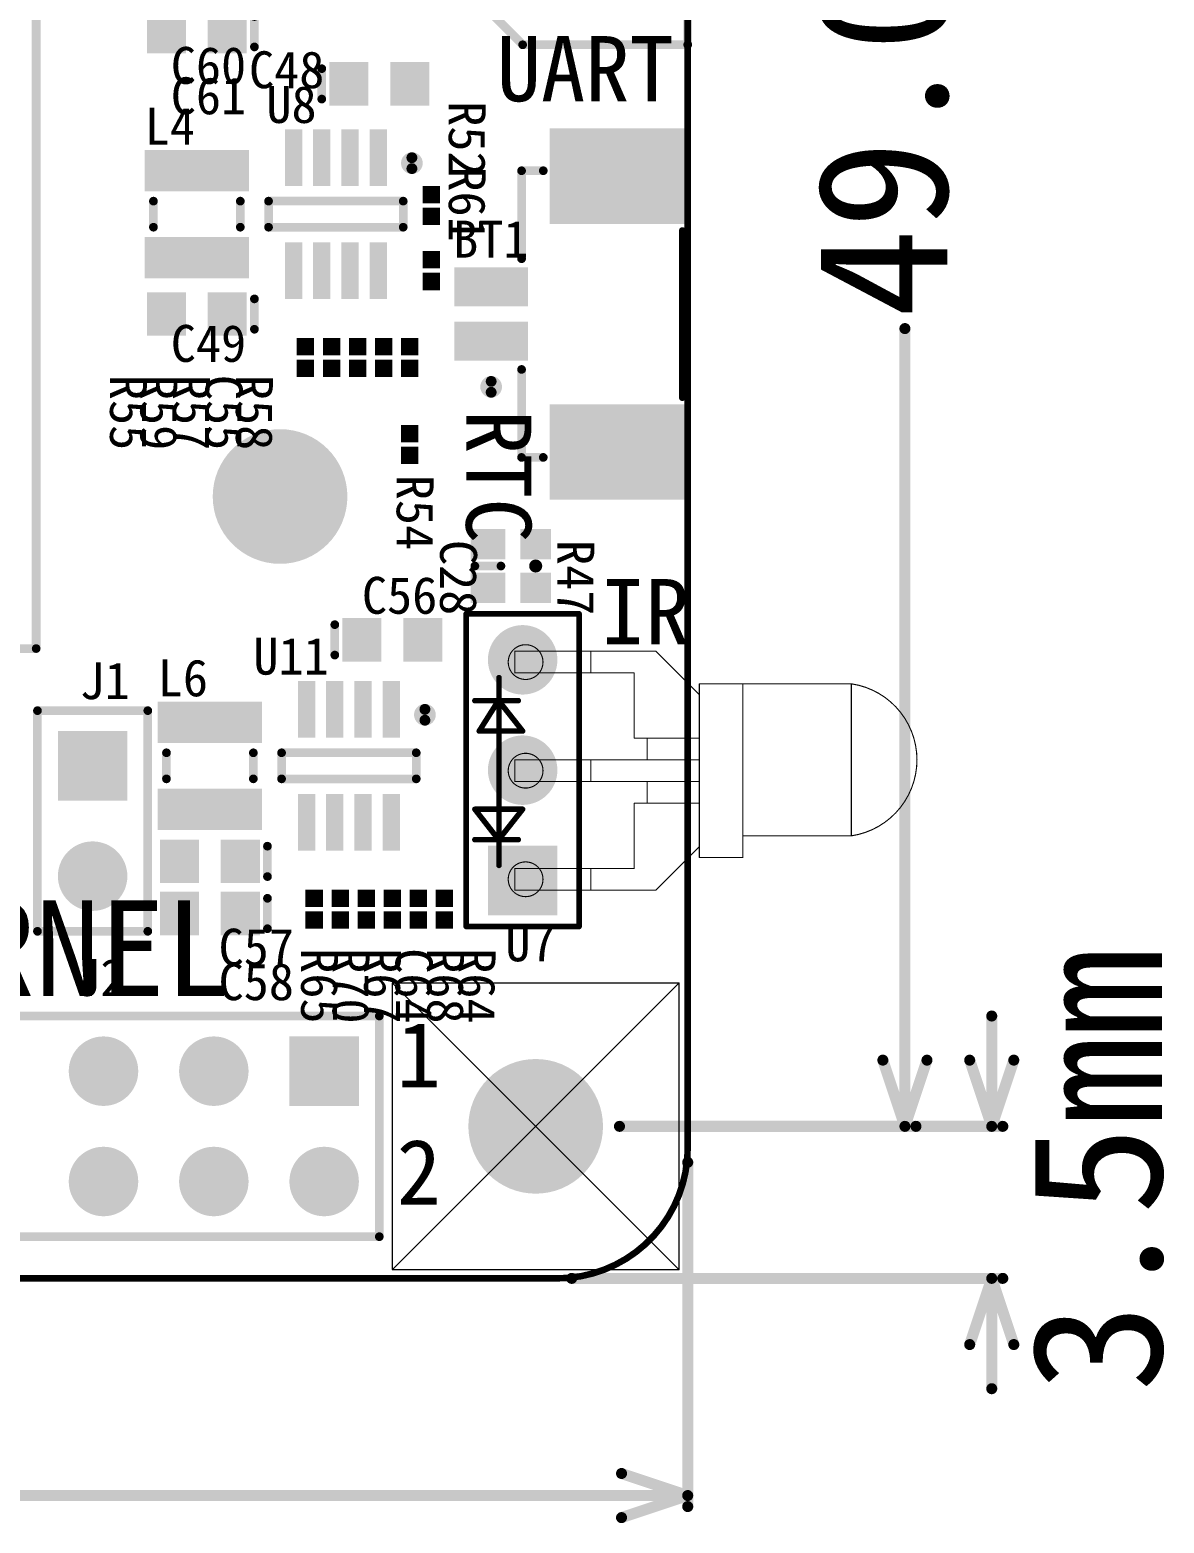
# Model space of a CAD drawing. Header units: millimetres. Extents: x 15 to 121, y 19 to 88.
# Drawn here: x 95.25 to 121.37, y 19.76 to 54.14 of the extents above; entities that cross this region are included whole.
import ezdxf

# ---------------------------------------------------------------- set-up
doc = ezdxf.new("R2010")
doc.units = ezdxf.units.MM
for name, color, linetype in [('KeepOutLayer', 6, 'Continuous'), ('Mechanical2', 216, 'Continuous'), ('TopOverlay', 2, 'Continuous'), ('TopPaste', 8, 'Continuous'), ('TopSolder', 216, 'Continuous')]:
    doc.layers.add(name, color=color, linetype=linetype)

# ---------------------------------------------------------------- blocks, each defined once
blk = doc.blocks.new('12505HS_02_35')
at = {"layer": 'TopOverlay'}
for points, const_width in [([(1.925, 1.775), (-1.925, 1.775)], 0.15), ([(-3.3, -1.925), (-3.3, -1.425)], 0.2), ([(3.3, -1.925), (3.3, -1.425)], 0.2), ([(-1.275, -1.925), (-3.3, -1.925)], 0.2), ([(3.3, -1.925), (1.275, -1.925)], 0.2)]:
    blk.add_lwpolyline(points, dxfattribs=dict(at, const_width=const_width))
for points, const_width in [([(-1.962, 1.775, 1), (-1.887, 1.775, 1)], 0.075), ([(1.887, 1.775, 1), (1.963, 1.775, 1)], 0.075), ([(-3.35, -1.425, 1), (-3.25, -1.425, 1)], 0.1), ([(3.25, -1.425, 1), (3.35, -1.425, 1)], 0.1), ([(-3.35, -1.925, 1), (-3.25, -1.925, 1)], 0.1), ([(-3.35, -1.925, 1), (-3.25, -1.925, 1)], 0.1), ([(-1.325, -1.925, 1), (-1.225, -1.925, 1)], 0.1), ([(1.225, -1.925, 1), (1.325, -1.925, 1)], 0.1), ([(3.25, -1.925, 1), (3.35, -1.925, 1)], 0.1), ([(3.25, -1.925, 1), (3.35, -1.925, 1)], 0.1), ([(1.8, -2.625, 1), (1.55, -2.625, 1)], 0.25), ([(1.488, -2.625, 1), (1.612, -2.625, 1)], 0.125), ([(1.738, -2.625, 1), (1.863, -2.625, 1)], 0.125)]:
    blk.add_lwpolyline(points, format="xyb", close=True, dxfattribs=dict(at, const_width=const_width))
at = {"layer": 'TopPaste'}
for points in [[(-4.225, -1.225), (-2.125, -1.225), (-4.225, 1.775), (-2.125, 1.775)], [(2.125, -1.225), (4.225, -1.225), (2.125, 1.775), (4.225, 1.775)], [(-1.025, -3.425), (-0.225, -3.425), (-1.025, -1.825), (-0.225, -1.825)], [(0.225, -3.425), (1.025, -3.425), (0.225, -1.825), (1.025, -1.825)]]:
    blk.add_solid(points, dxfattribs=at)
at = {"layer": 'TopSolder'}
for points in [[(-4.275, -1.275), (-2.075, -1.275), (-4.275, 1.825), (-2.075, 1.825)], [(2.075, -1.275), (4.275, -1.275), (2.075, 1.825), (4.275, 1.825)], [(-1.075, -3.475), (-0.175, -3.475), (-1.075, -1.775), (-0.175, -1.775)], [(0.175, -3.475), (1.075, -3.475), (0.175, -1.775), (1.075, -1.775)]]:
    blk.add_solid(points, dxfattribs=at)
blk = doc.blocks.new('RESC0603E_68')
at = {"layer": 'TopPaste'}
for points in [[(-0.1, -0.15), (-0.1, 0.15), (-0.4, -0.15), (-0.4, 0.15)], [(0.4, -0.15), (0.4, 0.15), (0.1, -0.15), (0.1, 0.15)]]:
    blk.add_solid(points, dxfattribs=at)
at = {"layer": 'TopSolder'}
for points in [[(-0.05, -0.2), (-0.05, 0.2), (-0.45, -0.2), (-0.45, 0.2)], [(0.45, -0.2), (0.45, 0.2), (0.05, -0.2), (0.05, 0.2)]]:
    blk.add_solid(points, dxfattribs=at)
blk = doc.blocks.new('RESC0603E_69')
at = {"layer": 'TopPaste'}
for points in [[(-0.1, -0.15), (-0.1, 0.15), (-0.4, -0.15), (-0.4, 0.15)], [(0.4, -0.15), (0.4, 0.15), (0.1, -0.15), (0.1, 0.15)]]:
    blk.add_solid(points, dxfattribs=at)
at = {"layer": 'TopSolder'}
for points in [[(-0.05, -0.2), (-0.05, 0.2), (-0.45, -0.2), (-0.45, 0.2)], [(0.45, -0.2), (0.45, 0.2), (0.05, -0.2), (0.05, 0.2)]]:
    blk.add_solid(points, dxfattribs=at)
blk = doc.blocks.new('CAPC1608L_70')
at = {"layer": 'TopOverlay', "const_width": 0.2}
blk.add_lwpolyline([(-1.325, 0.35), (-1.325, -0.35)], dxfattribs=at)
at = {"layer": 'TopOverlay', "const_width": 0.1}
for points in [[(-1.375, 0.35, 1), (-1.275, 0.35, 1)], [(-1.375, -0.35, 1), (-1.275, -0.35, 1)]]:
    blk.add_lwpolyline(points, format="xyb", close=True, dxfattribs=at)
at = {"layer": 'TopPaste'}
for points in [[(-0.3, -0.45), (-0.3, 0.45), (-1.1, -0.45), (-1.1, 0.45)], [(1.1, -0.45), (1.1, 0.45), (0.3, -0.45), (0.3, 0.45)]]:
    blk.add_solid(points, dxfattribs=at)
at = {"layer": 'TopSolder'}
for points in [[(-0.25, -0.5), (-0.25, 0.5), (-1.15, -0.5), (-1.15, 0.5)], [(1.15, -0.5), (1.15, 0.5), (0.25, -0.5), (0.25, 0.5)]]:
    blk.add_solid(points, dxfattribs=at)
blk = doc.blocks.new('CAPC1608L_71')
at = {"layer": 'TopOverlay', "const_width": 0.2}
blk.add_lwpolyline([(-1.325, -0.35), (-1.325, 0.35)], dxfattribs=at)
at = {"layer": 'TopOverlay', "const_width": 0.1}
for points in [[(-1.375, 0.35, 1), (-1.275, 0.35, 1)], [(-1.375, -0.35, 1), (-1.275, -0.35, 1)]]:
    blk.add_lwpolyline(points, format="xyb", close=True, dxfattribs=at)
at = {"layer": 'TopPaste'}
for points in [[(-0.3, -0.45), (-0.3, 0.45), (-1.1, -0.45), (-1.1, 0.45)], [(1.1, -0.45), (1.1, 0.45), (0.3, -0.45), (0.3, 0.45)]]:
    blk.add_solid(points, dxfattribs=at)
at = {"layer": 'TopSolder'}
for points in [[(-0.25, -0.5), (-0.25, 0.5), (-1.15, -0.5), (-1.15, 0.5)], [(1.15, -0.5), (1.15, 0.5), (0.25, -0.5), (0.25, 0.5)]]:
    blk.add_solid(points, dxfattribs=at)
blk = doc.blocks.new('CAPC0603E_72')
at = {"layer": 'TopPaste'}
for points in [[(-0.1, -0.15), (-0.1, 0.15), (-0.4, -0.15), (-0.4, 0.15)], [(0.4, -0.15), (0.4, 0.15), (0.1, -0.15), (0.1, 0.15)]]:
    blk.add_solid(points, dxfattribs=at)
at = {"layer": 'TopSolder'}
for points in [[(-0.05, -0.2), (-0.05, 0.2), (-0.45, -0.2), (-0.45, 0.2)], [(0.45, -0.2), (0.45, 0.2), (0.05, -0.2), (0.05, 0.2)]]:
    blk.add_solid(points, dxfattribs=at)
blk = doc.blocks.new('RESC0603E_73')
at = {"layer": 'TopPaste'}
for points in [[(-0.1, -0.15), (-0.1, 0.15), (-0.4, -0.15), (-0.4, 0.15)], [(0.4, -0.15), (0.4, 0.15), (0.1, -0.15), (0.1, 0.15)]]:
    blk.add_solid(points, dxfattribs=at)
at = {"layer": 'TopSolder'}
for points in [[(-0.05, -0.2), (-0.05, 0.2), (-0.45, -0.2), (-0.45, 0.2)], [(0.45, -0.2), (0.45, 0.2), (0.05, -0.2), (0.05, 0.2)]]:
    blk.add_solid(points, dxfattribs=at)
blk = doc.blocks.new('RESC0603E_74')
at = {"layer": 'TopPaste'}
for points in [[(-0.1, -0.15), (-0.1, 0.15), (-0.4, -0.15), (-0.4, 0.15)], [(0.4, -0.15), (0.4, 0.15), (0.1, -0.15), (0.1, 0.15)]]:
    blk.add_solid(points, dxfattribs=at)
at = {"layer": 'TopSolder'}
for points in [[(-0.05, -0.2), (-0.05, 0.2), (-0.45, -0.2), (-0.45, 0.2)], [(0.45, -0.2), (0.45, 0.2), (0.05, -0.2), (0.05, 0.2)]]:
    blk.add_solid(points, dxfattribs=at)
blk = doc.blocks.new('TSOT23_8_77')
at = {"layer": 'TopOverlay'}
for points, const_width in [([(-1.05, 1.75, 1), (-1.3, 1.75, 1)], 0.25), ([(-1.362, 1.75, 1), (-1.237, 1.75, 1)], 0.125), ([(-1.112, 1.75, 1), (-0.987, 1.75, 1)], 0.125), ([(-0.35, 1.55, 1), (-0.25, 1.55, 1)], 0.1), ([(-0.35, 1.55, 1), (-0.25, 1.55, 1)], 0.1), ([(0.25, 1.55, 1), (0.35, 1.55, 1)], 0.1), ([(0.25, 1.55, 1), (0.35, 1.55, 1)], 0.1), ([(-0.35, -1.55, 1), (-0.25, -1.55, 1)], 0.1), ([(-0.35, -1.55, 1), (-0.25, -1.55, 1)], 0.1), ([(0.25, -1.55, 1), (0.35, -1.55, 1)], 0.1), ([(0.25, -1.55, 1), (0.35, -1.55, 1)], 0.1)]:
    blk.add_lwpolyline(points, format="xyb", close=True, dxfattribs=dict(at, const_width=const_width))
at = {"layer": 'TopOverlay', "const_width": 0.2}
for points in [[(-0.3, -1.55), (-0.3, 1.55)], [(0.3, 1.55), (-0.3, 1.55)], [(0.3, -1.55), (0.3, 1.55)], [(0.3, -1.55), (-0.3, -1.55)]]:
    blk.add_lwpolyline(points, dxfattribs=at)
at = {"layer": 'TopPaste'}
for points in [[(-0.7, 0.825), (-0.7, 1.125), (-1.9, 0.825), (-1.9, 1.125)], [(1.9, 0.825), (1.9, 1.125), (0.7, 0.825), (0.7, 1.125)], [(-0.7, 0.175), (-0.7, 0.475), (-1.9, 0.175), (-1.9, 0.475)], [(1.9, 0.175), (1.9, 0.475), (0.7, 0.175), (0.7, 0.475)], [(-0.7, -0.475), (-0.7, -0.175), (-1.9, -0.475), (-1.9, -0.175)], [(1.9, -0.475), (1.9, -0.175), (0.7, -0.475), (0.7, -0.175)], [(-0.7, -1.125), (-0.7, -0.825), (-1.9, -1.125), (-1.9, -0.825)], [(1.9, -1.125), (1.9, -0.825), (0.7, -1.125), (0.7, -0.825)]]:
    blk.add_solid(points, dxfattribs=at)
at = {"layer": 'TopSolder'}
for points in [[(-0.65, 0.775), (-0.65, 1.175), (-1.95, 0.775), (-1.95, 1.175)], [(1.95, 0.775), (1.95, 1.175), (0.65, 0.775), (0.65, 1.175)], [(-0.65, 0.125), (-0.65, 0.525), (-1.95, 0.125), (-1.95, 0.525)], [(1.95, 0.125), (1.95, 0.525), (0.65, 0.125), (0.65, 0.525)], [(-0.65, -0.525), (-0.65, -0.125), (-1.95, -0.525), (-1.95, -0.125)], [(1.95, -0.525), (1.95, -0.125), (0.65, -0.525), (0.65, -0.125)], [(-0.65, -1.175), (-0.65, -0.775), (-1.95, -1.175), (-1.95, -0.775)], [(1.95, -1.175), (1.95, -0.775), (0.65, -1.175), (0.65, -0.775)]]:
    blk.add_solid(points, dxfattribs=at)
blk = doc.blocks.new('RESC1005L_84')
at = {"layer": 'TopOverlay'}
for points, const_width in [([(0.05, 0, 1), (-0.05, 0, 1)], 0.2), ([(-0.1, 0, 1), (0, 0, 1)], 0.1), ([(0, 0, 1), (0.1, 0, 1)], 0.1)]:
    blk.add_lwpolyline(points, format="xyb", close=True, dxfattribs=dict(at, const_width=const_width))
at = {"layer": 'TopPaste'}
for points in [[(-0.2, -0.3), (-0.2, 0.3), (-0.8, -0.3), (-0.8, 0.3)], [(0.8, -0.3), (0.8, 0.3), (0.2, -0.3), (0.2, 0.3)]]:
    blk.add_solid(points, dxfattribs=at)
at = {"layer": 'TopSolder'}
for points in [[(-0.15, -0.35), (-0.15, 0.35), (-0.85, -0.35), (-0.85, 0.35)], [(0.85, -0.35), (0.85, 0.35), (0.15, -0.35), (0.15, 0.35)]]:
    blk.add_solid(points, dxfattribs=at)
blk = doc.blocks.new('HDR1X2_90')
at = {"layer": 'TopOverlay', "const_width": 0.2}
for points in [[(3.81, 1.27), (-1.27, 1.27)], [(-1.27, -1.27), (-1.27, 1.27)], [(3.81, -1.27), (3.81, 1.27)], [(3.81, -1.27), (-1.27, -1.27)]]:
    blk.add_lwpolyline(points, dxfattribs=at)
at = {"layer": 'TopOverlay', "const_width": 0.1}
for points in [[(-1.32, 1.27, 1), (-1.22, 1.27, 1)], [(-1.32, 1.27, 1), (-1.22, 1.27, 1)], [(3.76, 1.27, 1), (3.86, 1.27, 1)], [(3.76, 1.27, 1), (3.86, 1.27, 1)], [(-1.32, -1.27, 1), (-1.22, -1.27, 1)], [(-1.32, -1.27, 1), (-1.22, -1.27, 1)], [(3.76, -1.27, 1), (3.86, -1.27, 1)], [(3.76, -1.27, 1), (3.86, -1.27, 1)]]:
    blk.add_lwpolyline(points, format="xyb", close=True, dxfattribs=at)
at = {"layer": 'TopSolder', "const_width": 0.8}
blk.add_lwpolyline([(2.14, 0, 1), (2.94, 0, 1)], format="xyb", close=True, dxfattribs=at)
at = {"layer": 'TopSolder'}
blk.add_solid([(-0.8, -0.8), (0.8, -0.8), (-0.8, 0.8), (0.8, 0.8)], dxfattribs=at)
blk = doc.blocks.new('HDR2X20_91')
at = {"layer": 'TopOverlay', "const_width": 0.2}
for points in [[(49.53, 3.81), (-1.27, 3.81)], [(-1.27, 3.81), (-1.27, -1.27)], [(49.53, -1.27), (-1.27, -1.27)]]:
    blk.add_lwpolyline(points, dxfattribs=at)
at = {"layer": 'TopOverlay', "const_width": 0.1}
for points in [[(-1.32, 3.81, 1), (-1.22, 3.81, 1)], [(-1.32, 3.81, 1), (-1.22, 3.81, 1)], [(-1.32, -1.27, 1), (-1.22, -1.27, 1)], [(-1.32, -1.27, 1), (-1.22, -1.27, 1)]]:
    blk.add_lwpolyline(points, format="xyb", close=True, dxfattribs=at)
at = {"layer": 'TopSolder', "const_width": 0.8}
for points in [[(-0.4, 2.54, 1), (0.4, 2.54, 1)], [(2.14, 2.54, 1), (2.94, 2.54, 1)], [(4.68, 2.54, 1), (5.48, 2.54, 1)], [(2.14, 0, 1), (2.94, 0, 1)], [(4.68, 0, 1), (5.48, 0, 1)]]:
    blk.add_lwpolyline(points, format="xyb", close=True, dxfattribs=at)
at = {"layer": 'TopSolder'}
blk.add_solid([(-0.8, -0.8), (0.8, -0.8), (-0.8, 0.8), (0.8, 0.8)], dxfattribs=at)
at = {"layer": 'TopOverlay'}
for s, p in [('2', (-1.67, 3.07)), ('1', (-1.67, 0.37))]:
    blk.add_text(s, height=1.5, rotation=180, dxfattribs=at).set_placement(p)
blk = doc.blocks.new('TSOT23_8_105')
at = {"layer": 'TopOverlay'}
for points, const_width in [([(-1.05, 1.75, 1), (-1.3, 1.75, 1)], 0.25), ([(-1.362, 1.75, 1), (-1.237, 1.75, 1)], 0.125), ([(-1.112, 1.75, 1), (-0.987, 1.75, 1)], 0.125), ([(-0.35, 1.55, 1), (-0.25, 1.55, 1)], 0.1), ([(-0.35, 1.55, 1), (-0.25, 1.55, 1)], 0.1), ([(0.25, 1.55, 1), (0.35, 1.55, 1)], 0.1), ([(0.25, 1.55, 1), (0.35, 1.55, 1)], 0.1), ([(-0.35, -1.55, 1), (-0.25, -1.55, 1)], 0.1), ([(-0.35, -1.55, 1), (-0.25, -1.55, 1)], 0.1), ([(0.25, -1.55, 1), (0.35, -1.55, 1)], 0.1), ([(0.25, -1.55, 1), (0.35, -1.55, 1)], 0.1)]:
    blk.add_lwpolyline(points, format="xyb", close=True, dxfattribs=dict(at, const_width=const_width))
at = {"layer": 'TopOverlay', "const_width": 0.2}
for points in [[(-0.3, -1.55), (-0.3, 1.55)], [(0.3, 1.55), (-0.3, 1.55)], [(0.3, -1.55), (0.3, 1.55)], [(0.3, -1.55), (-0.3, -1.55)]]:
    blk.add_lwpolyline(points, dxfattribs=at)
at = {"layer": 'TopPaste'}
for points in [[(-0.7, 0.825), (-0.7, 1.125), (-1.9, 0.825), (-1.9, 1.125)], [(1.9, 0.825), (1.9, 1.125), (0.7, 0.825), (0.7, 1.125)], [(-0.7, 0.175), (-0.7, 0.475), (-1.9, 0.175), (-1.9, 0.475)], [(1.9, 0.175), (1.9, 0.475), (0.7, 0.175), (0.7, 0.475)], [(-0.7, -0.475), (-0.7, -0.175), (-1.9, -0.475), (-1.9, -0.175)], [(1.9, -0.475), (1.9, -0.175), (0.7, -0.475), (0.7, -0.175)], [(-0.7, -1.125), (-0.7, -0.825), (-1.9, -1.125), (-1.9, -0.825)], [(1.9, -1.125), (1.9, -0.825), (0.7, -1.125), (0.7, -0.825)]]:
    blk.add_solid(points, dxfattribs=at)
at = {"layer": 'TopSolder'}
for points in [[(-0.65, 0.775), (-0.65, 1.175), (-1.95, 0.775), (-1.95, 1.175)], [(1.95, 0.775), (1.95, 1.175), (0.65, 0.775), (0.65, 1.175)], [(-0.65, 0.125), (-0.65, 0.525), (-1.95, 0.125), (-1.95, 0.525)], [(1.95, 0.125), (1.95, 0.525), (0.65, 0.125), (0.65, 0.525)], [(-0.65, -0.525), (-0.65, -0.125), (-1.95, -0.525), (-1.95, -0.125)], [(1.95, -0.525), (1.95, -0.125), (0.65, -0.525), (0.65, -0.125)], [(-0.65, -1.175), (-0.65, -0.775), (-1.95, -1.175), (-1.95, -0.775)], [(1.95, -1.175), (1.95, -0.775), (0.65, -1.175), (0.65, -0.775)]]:
    blk.add_solid(points, dxfattribs=at)
blk = doc.blocks.new('ROM_WT138LM_N__108')
at = {"layer": 'TopOverlay', "const_width": 0.0254}
blk.add_lwpolyline([(-1.988, 7.568, -0.862668), (1.512, 7.568)], format="xyb", dxfattribs=at)
at = {"layer": 'TopOverlay'}
for points, const_width in [([(-1.988, 5.068), (-1.988, 7.568)], 0.0254), ([(1.512, 7.568), (-1.988, 7.568)], 0.0254), ([(1.512, 5.068), (1.512, 7.568)], 0.0254), ([(-1.988, 4.068), (-1.988, 5.068)], 0.0254), ([(2.012, 5.068), (-1.988, 5.068)], 0.0254), ([(2.012, 4.068), (2.012, 5.068)], 0.0254), ([(-2.738, 3.068), (-1.738, 4.068)], 0.0254), ([(2.012, 4.068), (-1.988, 4.068)], 0.0254), ([(-0.738, 2.568), (-0.738, 4.068)], 0.0254), ([(-0.238, -0.182), (-0.238, 4.068)], 0.0254), ([(0.262, -0.182), (0.262, 4.068)], 0.0254), ([(0.762, 2.568), (0.762, 4.068)], 0.0254), ([(2.762, 3.068), (1.762, 4.068)], 0.0254), ([(-2.738, -0.182), (-2.738, 3.068)], 0.0254), ([(-0.238, 2.868), (-0.738, 2.868)], 0.0254), ([(0.762, 2.868), (0.262, 2.868)], 0.0254), ([(2.762, -0.182), (2.762, 3.068)], 0.0254), ([(-2.238, -0.182), (-2.238, 2.568)], 0.0254), ([(-0.738, 2.568), (-2.238, 2.568)], 0.0254), ([(2.262, 2.568), (0.762, 2.568)], 0.0254), ([(2.262, -0.182), (2.262, 2.568)], 0.0254), ([(-2.238, 1.568), (-2.738, 1.568)], 0.0254), ([(0.262, 1.568), (-0.238, 1.568)], 0.0254), ([(2.762, 1.568), (2.262, 1.568)], 0.0254), ([(3.6, 1.3), (-3.6, 1.3)], 0.127), ([(-3.6, -1.3), (-3.6, 1.3)], 0.127), ([(3.6, -1.3), (3.6, 1.3)], 0.127), ([(-1.605, -0.556), (-0.9, 0)], 0.127), ([(-0.9, -1), (-0.9, 0)], 0.127), ([(1.602, -0.553), (0.9, 0)], 0.127), ([(0.9, -1.1), (0.9, 0)], 0.127), ([(-2.238, -0.182), (-2.738, -0.182)], 0.0254), ([(-1.6, -1.1), (-1.6, -0.1)], 0.127), ([(0.262, -0.182), (-0.238, -0.182)], 0.0254), ([(1.6, -1.1), (1.6, -0.1)], 0.127), ([(2.762, -0.182), (2.262, -0.182)], 0.0254), ([(2.194, -0.545), (-2.131, -0.545)], 0.127), ([(-0.9, -1), (-1.605, -0.556)], 0.127), ([(0.9, -1.1), (1.602, -0.553)], 0.127), ([(3.6, -1.3), (-3.6, -1.3)], 0.127)]:
    blk.add_lwpolyline(points, dxfattribs=dict(at, const_width=const_width))
for points, const_width in [([(-1.994, 7.568, 1), (-1.982, 7.568, 1)], 0.0127), ([(-1.994, 7.568, 1), (-1.982, 7.568, 1)], 0.0127), ([(-1.994, 7.568, 1), (-1.982, 7.568, 1)], 0.0127), ([(1.506, 7.568, 1), (1.518, 7.568, 1)], 0.0127), ([(1.506, 7.568, 1), (1.518, 7.568, 1)], 0.0127), ([(1.506, 7.568, 1), (1.518, 7.568, 1)], 0.0127), ([(-1.994, 5.068, 1), (-1.982, 5.068, 1)], 0.0127), ([(-1.994, 5.068, 1), (-1.982, 5.068, 1)], 0.0127), ([(-1.994, 5.068, 1), (-1.982, 5.068, 1)], 0.0127), ([(1.506, 5.068, 1), (1.518, 5.068, 1)], 0.0127), ([(2.006, 5.068, 1), (2.018, 5.068, 1)], 0.0127), ([(2.006, 5.068, 1), (2.018, 5.068, 1)], 0.0127), ([(-1.994, 4.068, 1), (-1.982, 4.068, 1)], 0.0127), ([(-1.994, 4.068, 1), (-1.982, 4.068, 1)], 0.0127), ([(-1.744, 4.068, 1), (-1.732, 4.068, 1)], 0.0127), ([(-0.744, 4.068, 1), (-0.732, 4.068, 1)], 0.0127), ([(-0.244, 4.068, 1), (-0.232, 4.068, 1)], 0.0127), ([(0.256, 4.068, 1), (0.268, 4.068, 1)], 0.0127), ([(0.756, 4.068, 1), (0.768, 4.068, 1)], 0.0127), ([(1.756, 4.068, 1), (1.768, 4.068, 1)], 0.0127), ([(2.006, 4.068, 1), (2.018, 4.068, 1)], 0.0127), ([(2.006, 4.068, 1), (2.018, 4.068, 1)], 0.0127), ([(-2.744, 3.068, 1), (-2.732, 3.068, 1)], 0.0127), ([(-2.744, 3.068, 1), (-2.732, 3.068, 1)], 0.0127), ([(-0.744, 2.868, 1), (-0.732, 2.868, 1)], 0.0127), ([(-0.244, 2.868, 1), (-0.232, 2.868, 1)], 0.0127), ([(0.256, 2.868, 1), (0.268, 2.868, 1)], 0.0127), ([(0.756, 2.868, 1), (0.768, 2.868, 1)], 0.0127), ([(2.756, 3.068, 1), (2.768, 3.068, 1)], 0.0127), ([(2.756, 3.068, 1), (2.768, 3.068, 1)], 0.0127), ([(-2.244, 2.568, 1), (-2.232, 2.568, 1)], 0.0127), ([(-2.244, 2.568, 1), (-2.232, 2.568, 1)], 0.0127), ([(-0.744, 2.568, 1), (-0.732, 2.568, 1)], 0.0127), ([(-0.744, 2.568, 1), (-0.732, 2.568, 1)], 0.0127), ([(0.756, 2.568, 1), (0.768, 2.568, 1)], 0.0127), ([(0.756, 2.568, 1), (0.768, 2.568, 1)], 0.0127), ([(2.256, 2.568, 1), (2.268, 2.568, 1)], 0.0127), ([(2.256, 2.568, 1), (2.268, 2.568, 1)], 0.0127), ([(-2.744, 1.568, 1), (-2.732, 1.568, 1)], 0.0127), ([(-2.244, 1.568, 1), (-2.232, 1.568, 1)], 0.0127), ([(-0.244, 1.568, 1), (-0.232, 1.568, 1)], 0.0127), ([(0.256, 1.568, 1), (0.268, 1.568, 1)], 0.0127), ([(2.256, 1.568, 1), (2.268, 1.568, 1)], 0.0127), ([(2.756, 1.568, 1), (2.768, 1.568, 1)], 0.0127), ([(-3.632, 1.3, 1), (-3.568, 1.3, 1)], 0.0635), ([(-3.632, 1.3, 1), (-3.568, 1.3, 1)], 0.0635), ([(3.568, 1.3, 1), (3.632, 1.3, 1)], 0.0635), ([(3.568, 1.3, 1), (3.632, 1.3, 1)], 0.0635), ([(-2.088, 0.068, 1), (-2.888, 0.068, 1)], 0.0254), ([(-2.088, 0.068, 1), (-2.888, 0.068, 1)], 0.0254), ([(0.412, 0.068, 1), (-0.388, 0.068, 1)], 0.0254), ([(0.412, 0.068, 1), (-0.388, 0.068, 1)], 0.0254), ([(2.912, 0.068, 1), (2.112, 0.068, 1)], 0.0254), ([(2.912, 0.068, 1), (2.112, 0.068, 1)], 0.0254), ([(-2.894, 0.068, 1), (-2.882, 0.068, 1)], 0.0127), ([(-2.894, 0.068, 1), (-2.882, 0.068, 1)], 0.0127), ([(-2.094, 0.068, 1), (-2.082, 0.068, 1)], 0.0127), ([(-2.094, 0.068, 1), (-2.082, 0.068, 1)], 0.0127), ([(-0.932, 0, 1), (-0.868, 0, 1)], 0.0635), ([(-0.932, 0, 1), (-0.868, 0, 1)], 0.0635), ([(-0.394, 0.068, 1), (-0.382, 0.068, 1)], 0.0127), ([(-0.394, 0.068, 1), (-0.382, 0.068, 1)], 0.0127), ([(0.406, 0.068, 1), (0.418, 0.068, 1)], 0.0127), ([(0.406, 0.068, 1), (0.418, 0.068, 1)], 0.0127), ([(0.868, 0, 1), (0.932, 0, 1)], 0.0635), ([(0.868, 0, 1), (0.932, 0, 1)], 0.0635), ([(2.106, 0.068, 1), (2.118, 0.068, 1)], 0.0127), ([(2.106, 0.068, 1), (2.118, 0.068, 1)], 0.0127), ([(2.906, 0.068, 1), (2.918, 0.068, 1)], 0.0127), ([(2.906, 0.068, 1), (2.918, 0.068, 1)], 0.0127), ([(-2.744, -0.182, 1), (-2.732, -0.182, 1)], 0.0127), ([(-2.744, -0.182, 1), (-2.732, -0.182, 1)], 0.0127), ([(-2.244, -0.182, 1), (-2.232, -0.182, 1)], 0.0127), ([(-2.244, -0.182, 1), (-2.232, -0.182, 1)], 0.0127), ([(-1.632, -0.1, 1), (-1.568, -0.1, 1)], 0.0635), ([(-0.244, -0.182, 1), (-0.232, -0.182, 1)], 0.0127), ([(-0.244, -0.182, 1), (-0.232, -0.182, 1)], 0.0127), ([(0.256, -0.182, 1), (0.268, -0.182, 1)], 0.0127), ([(0.256, -0.182, 1), (0.268, -0.182, 1)], 0.0127), ([(1.568, -0.1, 1), (1.632, -0.1, 1)], 0.0635), ([(2.256, -0.182, 1), (2.268, -0.182, 1)], 0.0127), ([(2.256, -0.182, 1), (2.268, -0.182, 1)], 0.0127), ([(2.756, -0.182, 1), (2.768, -0.182, 1)], 0.0127), ([(2.756, -0.182, 1), (2.768, -0.182, 1)], 0.0127), ([(-2.163, -0.545, 1), (-2.099, -0.545, 1)], 0.0635), ([(-1.637, -0.556, 1), (-1.574, -0.556, 1)], 0.0635), ([(-1.637, -0.556, 1), (-1.574, -0.556, 1)], 0.0635), ([(1.57, -0.553, 1), (1.633, -0.553, 1)], 0.0635), ([(1.57, -0.553, 1), (1.633, -0.553, 1)], 0.0635), ([(2.162, -0.545, 1), (2.225, -0.545, 1)], 0.0635), ([(-0.932, -1, 1), (-0.868, -1, 1)], 0.0635), ([(-0.932, -1, 1), (-0.868, -1, 1)], 0.0635), ([(-3.632, -1.3, 1), (-3.568, -1.3, 1)], 0.0635), ([(-3.632, -1.3, 1), (-3.568, -1.3, 1)], 0.0635), ([(-1.632, -1.1, 1), (-1.568, -1.1, 1)], 0.0635), ([(0.868, -1.1, 1), (0.932, -1.1, 1)], 0.0635), ([(0.868, -1.1, 1), (0.932, -1.1, 1)], 0.0635), ([(1.568, -1.1, 1), (1.632, -1.1, 1)], 0.0635), ([(3.568, -1.3, 1), (3.632, -1.3, 1)], 0.0635), ([(3.568, -1.3, 1), (3.632, -1.3, 1)], 0.0635)]:
    blk.add_lwpolyline(points, format="xyb", close=True, dxfattribs=dict(at, const_width=const_width))
at = {"layer": 'TopSolder', "const_width": 0.8}
for points in [[(-2.94, 0, 1), (-2.14, 0, 1)], [(-0.4, 0, 1), (0.4, 0, 1)]]:
    blk.add_lwpolyline(points, format="xyb", close=True, dxfattribs=at)
at = {"layer": 'TopSolder'}
blk.add_solid([(3.34, -0.8), (3.34, 0.8), (1.74, -0.8), (1.74, 0.8)], dxfattribs=at)
blk = doc.blocks.new('RESC0603E_131')
at = {"layer": 'TopPaste'}
for points in [[(-0.1, -0.15), (-0.1, 0.15), (-0.4, -0.15), (-0.4, 0.15)], [(0.4, -0.15), (0.4, 0.15), (0.1, -0.15), (0.1, 0.15)]]:
    blk.add_solid(points, dxfattribs=at)
at = {"layer": 'TopSolder'}
for points in [[(-0.05, -0.2), (-0.05, 0.2), (-0.45, -0.2), (-0.45, 0.2)], [(0.45, -0.2), (0.45, 0.2), (0.05, -0.2), (0.05, 0.2)]]:
    blk.add_solid(points, dxfattribs=at)
blk = doc.blocks.new('RESC0603E_133')
at = {"layer": 'TopPaste'}
for points in [[(-0.1, -0.15), (-0.1, 0.15), (-0.4, -0.15), (-0.4, 0.15)], [(0.4, -0.15), (0.4, 0.15), (0.1, -0.15), (0.1, 0.15)]]:
    blk.add_solid(points, dxfattribs=at)
at = {"layer": 'TopSolder'}
for points in [[(-0.05, -0.2), (-0.05, 0.2), (-0.45, -0.2), (-0.45, 0.2)], [(0.45, -0.2), (0.45, 0.2), (0.05, -0.2), (0.05, 0.2)]]:
    blk.add_solid(points, dxfattribs=at)
blk = doc.blocks.new('RESC0603E_134')
at = {"layer": 'TopPaste'}
for points in [[(-0.1, -0.15), (-0.1, 0.15), (-0.4, -0.15), (-0.4, 0.15)], [(0.4, -0.15), (0.4, 0.15), (0.1, -0.15), (0.1, 0.15)]]:
    blk.add_solid(points, dxfattribs=at)
at = {"layer": 'TopSolder'}
for points in [[(-0.05, -0.2), (-0.05, 0.2), (-0.45, -0.2), (-0.45, 0.2)], [(0.45, -0.2), (0.45, 0.2), (0.05, -0.2), (0.05, 0.2)]]:
    blk.add_solid(points, dxfattribs=at)
blk = doc.blocks.new('RESC0603E_135')
at = {"layer": 'TopPaste'}
for points in [[(-0.1, -0.15), (-0.1, 0.15), (-0.4, -0.15), (-0.4, 0.15)], [(0.4, -0.15), (0.4, 0.15), (0.1, -0.15), (0.1, 0.15)]]:
    blk.add_solid(points, dxfattribs=at)
at = {"layer": 'TopSolder'}
for points in [[(-0.05, -0.2), (-0.05, 0.2), (-0.45, -0.2), (-0.45, 0.2)], [(0.45, -0.2), (0.45, 0.2), (0.05, -0.2), (0.05, 0.2)]]:
    blk.add_solid(points, dxfattribs=at)
blk = doc.blocks.new('RESC0603E_137')
at = {"layer": 'TopPaste'}
for points in [[(-0.1, -0.15), (-0.1, 0.15), (-0.4, -0.15), (-0.4, 0.15)], [(0.4, -0.15), (0.4, 0.15), (0.1, -0.15), (0.1, 0.15)]]:
    blk.add_solid(points, dxfattribs=at)
at = {"layer": 'TopSolder'}
for points in [[(-0.05, -0.2), (-0.05, 0.2), (-0.45, -0.2), (-0.45, 0.2)], [(0.45, -0.2), (0.45, 0.2), (0.05, -0.2), (0.05, 0.2)]]:
    blk.add_solid(points, dxfattribs=at)
blk = doc.blocks.new('RESC0603E_138')
at = {"layer": 'TopPaste'}
for points in [[(-0.1, -0.15), (-0.1, 0.15), (-0.4, -0.15), (-0.4, 0.15)], [(0.4, -0.15), (0.4, 0.15), (0.1, -0.15), (0.1, 0.15)]]:
    blk.add_solid(points, dxfattribs=at)
at = {"layer": 'TopSolder'}
for points in [[(-0.05, -0.2), (-0.05, 0.2), (-0.45, -0.2), (-0.45, 0.2)], [(0.45, -0.2), (0.45, 0.2), (0.05, -0.2), (0.05, 0.2)]]:
    blk.add_solid(points, dxfattribs=at)
blk = doc.blocks.new('RESC0603E_142')
at = {"layer": 'TopPaste'}
for points in [[(-0.1, -0.15), (-0.1, 0.15), (-0.4, -0.15), (-0.4, 0.15)], [(0.4, -0.15), (0.4, 0.15), (0.1, -0.15), (0.1, 0.15)]]:
    blk.add_solid(points, dxfattribs=at)
at = {"layer": 'TopSolder'}
for points in [[(-0.05, -0.2), (-0.05, 0.2), (-0.45, -0.2), (-0.45, 0.2)], [(0.45, -0.2), (0.45, 0.2), (0.05, -0.2), (0.05, 0.2)]]:
    blk.add_solid(points, dxfattribs=at)
blk = doc.blocks.new('RESC0603E_143')
at = {"layer": 'TopPaste'}
for points in [[(-0.1, -0.15), (-0.1, 0.15), (-0.4, -0.15), (-0.4, 0.15)], [(0.4, -0.15), (0.4, 0.15), (0.1, -0.15), (0.1, 0.15)]]:
    blk.add_solid(points, dxfattribs=at)
at = {"layer": 'TopSolder'}
for points in [[(-0.05, -0.2), (-0.05, 0.2), (-0.45, -0.2), (-0.45, 0.2)], [(0.45, -0.2), (0.45, 0.2), (0.05, -0.2), (0.05, 0.2)]]:
    blk.add_solid(points, dxfattribs=at)
blk = doc.blocks.new('MOUNTING_HOLE_3_0MM_178')
at = {"layer": 'Mechanical2', "const_width": 0.025}
for points in [[(-3.3, -3.3), (-3.3, 3.3)], [(-3.3, 3.3), (0, 0)], [(-3.3, 3.3), (3.3, 3.3)], [(0, 0), (3.3, 3.3)], [(3.3, -3.3), (3.3, 3.3)], [(-3.3, -3.3), (0, 0)], [(0, 0), (3.3, -3.3)], [(-3.3, -3.3), (3.3, -3.3)]]:
    blk.add_lwpolyline(points, dxfattribs=at)
at = {"layer": 'Mechanical2', "const_width": 0.0125}
for points in [[(-3.306, 3.3, 1), (-3.294, 3.3, 1)], [(-3.306, 3.3, 1), (-3.294, 3.3, 1)], [(-3.306, 3.3, 1), (-3.294, 3.3, 1)], [(3.294, 3.3, 1), (3.306, 3.3, 1)], [(3.294, 3.3, 1), (3.306, 3.3, 1)], [(3.294, 3.3, 1), (3.306, 3.3, 1)], [(-0.006, 0, 1), (0.006, 0, 1)], [(-0.006, 0, 1), (0.006, 0, 1)], [(-0.006, 0, 1), (0.006, 0, 1)], [(-0.006, 0, 1), (0.006, 0, 1)], [(-3.306, -3.3, 1), (-3.294, -3.3, 1)], [(-3.306, -3.3, 1), (-3.294, -3.3, 1)], [(-3.306, -3.3, 1), (-3.294, -3.3, 1)], [(3.294, -3.3, 1), (3.306, -3.3, 1)], [(3.294, -3.3, 1), (3.306, -3.3, 1)], [(3.294, -3.3, 1), (3.306, -3.3, 1)]]:
    blk.add_lwpolyline(points, format="xyb", close=True, dxfattribs=at)
at = {"layer": 'TopSolder', "const_width": 1.55}
blk.add_lwpolyline([(-0.775, 0, 1), (0.775, 0, 1)], format="xyb", close=True, dxfattribs=at)
blk = doc.blocks.new('INDC2520L_185')
at = {"layer": 'TopOverlay', "const_width": 0.2}
for points in [[(0.3, 1), (-0.3, 1)], [(0.3, -1), (-0.3, -1)]]:
    blk.add_lwpolyline(points, dxfattribs=at)
at = {"layer": 'TopOverlay', "const_width": 0.1}
for points in [[(-0.35, 1, 1), (-0.25, 1, 1)], [(0.25, 1, 1), (0.35, 1, 1)], [(-0.35, -1, 1), (-0.25, -1, 1)], [(0.25, -1, 1), (0.35, -1, 1)]]:
    blk.add_lwpolyline(points, format="xyb", close=True, dxfattribs=at)
at = {"layer": 'TopPaste'}
for points in [[(-0.575, -1.15), (-0.575, 1.15), (-1.425, -1.15), (-1.425, 1.15)], [(1.425, -1.15), (1.425, 1.15), (0.575, -1.15), (0.575, 1.15)]]:
    blk.add_solid(points, dxfattribs=at)
at = {"layer": 'TopSolder'}
for points in [[(-0.525, -1.2), (-0.525, 1.2), (-1.475, -1.2), (-1.475, 1.2)], [(1.475, -1.2), (1.475, 1.2), (0.525, -1.2), (0.525, 1.2)]]:
    blk.add_solid(points, dxfattribs=at)
blk = doc.blocks.new('INDC2520L_187')
at = {"layer": 'TopOverlay', "const_width": 0.2}
for points in [[(0.3, 1), (-0.3, 1)], [(0.3, -1), (-0.3, -1)]]:
    blk.add_lwpolyline(points, dxfattribs=at)
at = {"layer": 'TopOverlay', "const_width": 0.1}
for points in [[(-0.35, 1, 1), (-0.25, 1, 1)], [(0.25, 1, 1), (0.35, 1, 1)], [(-0.35, -1, 1), (-0.25, -1, 1)], [(0.25, -1, 1), (0.35, -1, 1)]]:
    blk.add_lwpolyline(points, format="xyb", close=True, dxfattribs=at)
at = {"layer": 'TopPaste'}
for points in [[(-0.575, -1.15), (-0.575, 1.15), (-1.425, -1.15), (-1.425, 1.15)], [(1.425, -1.15), (1.425, 1.15), (0.575, -1.15), (0.575, 1.15)]]:
    blk.add_solid(points, dxfattribs=at)
at = {"layer": 'TopSolder'}
for points in [[(-0.525, -1.2), (-0.525, 1.2), (-1.475, -1.2), (-1.475, 1.2)], [(1.475, -1.2), (1.475, 1.2), (0.525, -1.2), (0.525, 1.2)]]:
    blk.add_solid(points, dxfattribs=at)
blk = doc.blocks.new('HEAT_SINK_40X40_55MM_192')
at = {"layer": 'TopOverlay', "const_width": 0.2}
for points in [[(-20, 13.5), (-20, -13.58)], [(18, 13.5), (-20, 13.5)]]:
    blk.add_lwpolyline(points, dxfattribs=at)
at = {"layer": 'TopOverlay', "const_width": 0.1}
blk.add_lwpolyline([(-20.05, 13.5, 1), (-19.95, 13.5, 1)], format="xyb", close=True, dxfattribs=at)
blk.add_lwpolyline([(-20.05, 13.5, 1), (-19.95, 13.5, 1)], format="xyb", close=True, dxfattribs=at)
at = {"layer": 'TopSolder', "const_width": 1.55}
blk.add_lwpolyline([(-26.39, 10, 1), (-24.84, 10, 1)], format="xyb", close=True, dxfattribs=at)
blk = doc.blocks.new('CON_5267_04A_198')
at = {"layer": 'TopOverlay', "const_width": 0.2}
for points in [[(-6.2, -1.8), (-6.2, 3.1)], [(6.2, 3.1), (-6.2, 3.1)], [(6.2, -0.7), (6.2, 3.1)], [(5.1, -1.8), (6.2, -0.7)], [(5.1, -1.8), (-6.2, -1.8)]]:
    blk.add_lwpolyline(points, dxfattribs=at)
at = {"layer": 'TopOverlay', "const_width": 0.1}
for points in [[(-6.25, 3.1, 1), (-6.15, 3.1, 1)], [(-6.25, 3.1, 1), (-6.15, 3.1, 1)], [(6.15, 3.1, 1), (6.25, 3.1, 1)], [(6.15, 3.1, 1), (6.25, 3.1, 1)], [(6.15, -0.7, 1), (6.25, -0.7, 1)], [(6.15, -0.7, 1), (6.25, -0.7, 1)], [(-6.25, -1.8, 1), (-6.15, -1.8, 1)], [(-6.25, -1.8, 1), (-6.15, -1.8, 1)], [(5.05, -1.8, 1), (5.15, -1.8, 1)], [(5.05, -1.8, 1), (5.15, -1.8, 1)]]:
    blk.add_lwpolyline(points, format="xyb", close=True, dxfattribs=at)
at = {"layer": 'TopSolder'}
for points, const_width in [([(-4.15, 0, 1), (-3.35, 0, 1)], 0.8), ([(-1.612, 0, 1), (-0.888, 0, 1)], 0.725), ([(0.888, 0, 1), (1.612, 0, 1)], 0.725)]:
    blk.add_lwpolyline(points, format="xyb", close=True, dxfattribs=dict(at, const_width=const_width))
blk.add_solid([(2.95, -0.8), (4.55, -0.8), (2.95, 0.8), (4.55, 0.8)], dxfattribs=at)
blk = doc.blocks.new('CAPC0603E_246')
at = {"layer": 'TopPaste'}
for points in [[(-0.1, -0.15), (-0.1, 0.15), (-0.4, -0.15), (-0.4, 0.15)], [(0.4, -0.15), (0.4, 0.15), (0.1, -0.15), (0.1, 0.15)]]:
    blk.add_solid(points, dxfattribs=at)
at = {"layer": 'TopSolder'}
for points in [[(-0.05, -0.2), (-0.05, 0.2), (-0.45, -0.2), (-0.45, 0.2)], [(0.45, -0.2), (0.45, 0.2), (0.05, -0.2), (0.05, 0.2)]]:
    blk.add_solid(points, dxfattribs=at)
blk = doc.blocks.new('CAPC1608L_247')
at = {"layer": 'TopOverlay', "const_width": 0.2}
blk.add_lwpolyline([(-1.325, 0.35), (-1.325, -0.35)], dxfattribs=at)
at = {"layer": 'TopOverlay', "const_width": 0.1}
for points in [[(-1.375, 0.35, 1), (-1.275, 0.35, 1)], [(-1.375, -0.35, 1), (-1.275, -0.35, 1)]]:
    blk.add_lwpolyline(points, format="xyb", close=True, dxfattribs=at)
at = {"layer": 'TopPaste'}
for points in [[(-0.3, -0.45), (-0.3, 0.45), (-1.1, -0.45), (-1.1, 0.45)], [(1.1, -0.45), (1.1, 0.45), (0.3, -0.45), (0.3, 0.45)]]:
    blk.add_solid(points, dxfattribs=at)
at = {"layer": 'TopSolder'}
for points in [[(-0.25, -0.5), (-0.25, 0.5), (-1.15, -0.5), (-1.15, 0.5)], [(1.15, -0.5), (1.15, 0.5), (0.25, -0.5), (0.25, 0.5)]]:
    blk.add_solid(points, dxfattribs=at)
blk = doc.blocks.new('CAPC1608L_250')
at = {"layer": 'TopOverlay', "const_width": 0.2}
blk.add_lwpolyline([(-1.325, 0.35), (-1.325, -0.35)], dxfattribs=at)
at = {"layer": 'TopOverlay', "const_width": 0.1}
for points in [[(-1.375, 0.35, 1), (-1.275, 0.35, 1)], [(-1.375, -0.35, 1), (-1.275, -0.35, 1)]]:
    blk.add_lwpolyline(points, format="xyb", close=True, dxfattribs=at)
at = {"layer": 'TopPaste'}
for points in [[(-0.3, -0.45), (-0.3, 0.45), (-1.1, -0.45), (-1.1, 0.45)], [(1.1, -0.45), (1.1, 0.45), (0.3, -0.45), (0.3, 0.45)]]:
    blk.add_solid(points, dxfattribs=at)
at = {"layer": 'TopSolder'}
for points in [[(-0.25, -0.5), (-0.25, 0.5), (-1.15, -0.5), (-1.15, 0.5)], [(1.15, -0.5), (1.15, 0.5), (0.25, -0.5), (0.25, 0.5)]]:
    blk.add_solid(points, dxfattribs=at)
blk = doc.blocks.new('CAPC1608L_256')
at = {"layer": 'TopOverlay', "const_width": 0.2}
blk.add_lwpolyline([(-1.325, 0.35), (-1.325, -0.35)], dxfattribs=at)
at = {"layer": 'TopOverlay', "const_width": 0.1}
for points in [[(-1.375, 0.35, 1), (-1.275, 0.35, 1)], [(-1.375, -0.35, 1), (-1.275, -0.35, 1)]]:
    blk.add_lwpolyline(points, format="xyb", close=True, dxfattribs=at)
at = {"layer": 'TopPaste'}
for points in [[(-0.3, -0.45), (-0.3, 0.45), (-1.1, -0.45), (-1.1, 0.45)], [(1.1, -0.45), (1.1, 0.45), (0.3, -0.45), (0.3, 0.45)]]:
    blk.add_solid(points, dxfattribs=at)
at = {"layer": 'TopSolder'}
for points in [[(-0.25, -0.5), (-0.25, 0.5), (-1.15, -0.5), (-1.15, 0.5)], [(1.15, -0.5), (1.15, 0.5), (0.25, -0.5), (0.25, 0.5)]]:
    blk.add_solid(points, dxfattribs=at)
blk = doc.blocks.new('CAPC1608L_257')
at = {"layer": 'TopOverlay', "const_width": 0.2}
blk.add_lwpolyline([(-1.325, -0.35), (-1.325, 0.35)], dxfattribs=at)
at = {"layer": 'TopOverlay', "const_width": 0.1}
for points in [[(-1.375, 0.35, 1), (-1.275, 0.35, 1)], [(-1.375, -0.35, 1), (-1.275, -0.35, 1)]]:
    blk.add_lwpolyline(points, format="xyb", close=True, dxfattribs=at)
at = {"layer": 'TopPaste'}
for points in [[(-0.3, -0.45), (-0.3, 0.45), (-1.1, -0.45), (-1.1, 0.45)], [(1.1, -0.45), (1.1, 0.45), (0.3, -0.45), (0.3, 0.45)]]:
    blk.add_solid(points, dxfattribs=at)
at = {"layer": 'TopSolder'}
for points in [[(-0.25, -0.5), (-0.25, 0.5), (-1.15, -0.5), (-1.15, 0.5)], [(1.15, -0.5), (1.15, 0.5), (0.25, -0.5), (0.25, 0.5)]]:
    blk.add_solid(points, dxfattribs=at)
blk = doc.blocks.new('CAPC1207L_272')
at = {"layer": 'TopOverlay', "const_width": 0.2}
blk.add_lwpolyline([(0, 0.3), (0, -0.3)], dxfattribs=at)
at = {"layer": 'TopOverlay', "const_width": 0.1}
for points in [[(-0.05, 0.3, 1), (0.05, 0.3, 1)], [(-0.05, -0.3, 1), (0.05, -0.3, 1)]]:
    blk.add_lwpolyline(points, format="xyb", close=True, dxfattribs=at)
at = {"layer": 'TopPaste'}
for points in [[(-0.2, -0.35), (-0.2, 0.35), (-0.8, -0.35), (-0.8, 0.35)], [(0.8, -0.35), (0.8, 0.35), (0.2, -0.35), (0.2, 0.35)]]:
    blk.add_solid(points, dxfattribs=at)
at = {"layer": 'TopSolder'}
for points in [[(-0.15, -0.4), (-0.15, 0.4), (-0.85, -0.4), (-0.85, 0.4)], [(0.85, -0.4), (0.85, 0.4), (0.15, -0.4), (0.15, 0.4)]]:
    blk.add_solid(points, dxfattribs=at)

msp = doc.modelspace()

# ---------------------------------------------------------------- linework, layer by layer
at = {"layer": 'KeepOutLayer', "const_width": 0.15}
for points in [[(110.4, 28.4), (110.4, 78.6)], [(28.4, 25.4), (107.4, 25.4)]]:
    msp.add_lwpolyline(points, dxfattribs=at)
msp.add_lwpolyline([(110.4, 28.4, -0.414214), (107.4, 25.4)], format="xyb", dxfattribs=at)
at = {"layer": 'KeepOutLayer', "const_width": 0.075}
for points in [[(110.362, 28.4, 1), (110.438, 28.4, 1)], [(110.362, 28.4, 1), (110.438, 28.4, 1)], [(107.362, 25.4, 1), (107.437, 25.4, 1)], [(107.362, 25.4, 1), (107.437, 25.4, 1)]]:
    msp.add_lwpolyline(points, format="xyb", close=True, dxfattribs=at)
at = {"layer": 'Mechanical2', "const_width": 0.254}
for points in [[(115.4, 28.9), (115.4, 47.266)], [(117.4, 28.9), (117.4, 31.44)], [(114.892, 30.424), (115.4, 28.9)], [(115.4, 28.9), (115.908, 30.424)], [(116.892, 30.424), (117.4, 28.9)], [(117.4, 28.9), (117.908, 30.424)], [(108.829, 28.9), (117.654, 28.9)], [(108.829, 28.9), (115.654, 28.9)], [(110.4, 20.146), (110.4, 28.071)], [(107.729, 25.4), (117.654, 25.4)], [(116.892, 23.876), (117.4, 25.4)], [(117.4, 22.86), (117.4, 25.4)], [(117.4, 25.4), (117.908, 23.876)], [(108.876, 20.908), (110.4, 20.4)], [(71.633, 20.4), (110.4, 20.4)], [(108.876, 19.892), (110.4, 20.4)]]:
    msp.add_lwpolyline(points, dxfattribs=at)
at = {"layer": 'Mechanical2', "const_width": 0.127}
for points in [[(115.337, 47.266, 1), (115.464, 47.266, 1)], [(117.336, 31.44, 1), (117.463, 31.44, 1)], [(114.829, 30.424, 1), (114.956, 30.424, 1)], [(115.845, 30.424, 1), (115.972, 30.424, 1)], [(116.828, 30.424, 1), (116.955, 30.424, 1)], [(117.844, 30.424, 1), (117.971, 30.424, 1)], [(108.765, 28.9, 1), (108.892, 28.9, 1)], [(108.765, 28.9, 1), (108.892, 28.9, 1)], [(115.337, 28.9, 1), (115.464, 28.9, 1)], [(115.337, 28.9, 1), (115.464, 28.9, 1)], [(115.337, 28.9, 1), (115.464, 28.9, 1)], [(115.591, 28.9, 1), (115.718, 28.9, 1)], [(117.336, 28.9, 1), (117.463, 28.9, 1)], [(117.336, 28.9, 1), (117.463, 28.9, 1)], [(117.336, 28.9, 1), (117.463, 28.9, 1)], [(117.59, 28.9, 1), (117.717, 28.9, 1)], [(110.337, 28.071, 1), (110.464, 28.071, 1)], [(107.665, 25.4, 1), (107.792, 25.4, 1)], [(117.336, 25.4, 1), (117.463, 25.4, 1)], [(117.336, 25.4, 1), (117.463, 25.4, 1)], [(117.336, 25.4, 1), (117.463, 25.4, 1)], [(117.59, 25.4, 1), (117.717, 25.4, 1)], [(116.828, 23.876, 1), (116.955, 23.876, 1)], [(117.844, 23.876, 1), (117.971, 23.876, 1)], [(117.336, 22.86, 1), (117.463, 22.86, 1)], [(108.813, 20.908, 1), (108.94, 20.908, 1)], [(110.337, 20.4, 1), (110.464, 20.4, 1)], [(110.337, 20.4, 1), (110.464, 20.4, 1)], [(110.337, 20.4, 1), (110.464, 20.4, 1)], [(108.813, 19.892, 1), (108.94, 19.892, 1)], [(110.337, 20.146, 1), (110.464, 20.146, 1)]]:
    msp.add_lwpolyline(points, format="xyb", close=True, dxfattribs=at)

# ---------------------------------------------------------------- block references
for name, p, rotation in [('HEAT_SINK_40X40_55MM_192', (75.4, 53.4), 180), ('CON_5267_04A_198', (107.3, 60), 270), ('CAPC1608L_247', (99.1, 54.1), 180), ('CAPC1608L_257', (103.3, 52.9), 360), ('TSOT23_8_105', (102.3, 49.9), 270), ('12505HS_02_35', (108.5, 47.6), 270), ('INDC2520L_187', (99.1, 49.9), 270), ('RESC0603E_143', (104.5, 50.1), 270), ('RESC0603E_135', (104.5, 48.6), 270), ('CAPC1608L_256', (99.1, 47.6), 180), ('RESC0603E_74', (101.6, 46.6), 270), ('RESC0603E_137', (102.2, 46.6), 270), ('RESC0603E_73', (102.8, 46.6), 270), ('CAPC0603E_72', (103.4, 46.6), 270), ('RESC0603E_138', (104, 46.6), 270), ('RESC0603E_142', (104, 44.6), 90), ('CAPC1207L_272', (105.8, 41.8), 90), ('RESC1005L_84', (106.9, 41.8), 270), ('CAPC1608L_71', (103.6, 40.1), 360), ('ROM_WT138LM_N__108', (106.6, 37.1), 270), ('TSOT23_8_77', (102.6, 37.2), 270), ('HDR1X2_90', (96.7, 37.2), 270), ('INDC2520L_185', (99.4, 37.2), 270), ('CAPC1608L_70', (99.4, 35), 180), ('CAPC1608L_250', (99.4, 33.8), 180), ('RESC0603E_133', (101.8, 33.9), 270), ('RESC0603E_68', (102.4, 33.9), 270), ('RESC0603E_131', (103, 33.9), 270), ('CAPC0603E_246', (103.6, 33.9), 270), ('RESC0603E_69', (104.2, 33.9), 270), ('RESC0603E_134', (104.8, 33.9), 270), ('HDR2X20_91', (102.03, 30.17), 180)]:
    msp.add_blockref(name, p, dxfattribs=dict(rotation=rotation))
msp.add_blockref('MOUNTING_HOLE_3_0MM_178', (106.9, 28.9))

# ---------------------------------------------------------------- texts
at = {"layer": 'Mechanical2'}
for s, p in [('49.00mm', (116.38, 47.52)), ('3.5mm', (121.319, 22.787))]:
    msp.add_text(s, height=3, rotation=90, dxfattribs=at).set_placement(p)
at = {"layer": 'TopOverlay'}
for s, height, rotation, p in [('UART', 1.5, 360, (106, 52.5)), ('R52', 0.85, 270, (104.9, 52.5)), ('R61', 0.85, 270, (104.9, 51)), ('R55', 0.85, 270, (97.1, 46.2)), ('R59', 0.85, 270, (97.8, 46.2)), ('R57', 0.85, 270, (98.55, 46.2)), ('C55', 0.85, 270, (99.3, 46.2)), ('R58', 0.85, 270, (100, 46.2)), ('RTC', 1.5, 270, (105.3, 45.4)), ('R54', 0.85, 270, (103.7, 43.9)), ('C28', 0.85, 270, (104.7, 42.4)), ('R47', 0.85, 270, (107.4, 42.4)), ('IR', 1.5, 360, (108.4, 40)), ('HARDKERNEL', 2.2, 360, (84.9, 31.9)), ('R65', 0.85, 270, (101.5, 33)), ('R70', 0.85, 270, (102.225, 33)), ('R67', 0.85, 270, (102.95, 33)), ('C64', 0.85, 270, (103.675, 33)), ('R68', 0.85, 270, (104.4, 33)), ('R64', 0.85, 270, (105.125, 33))]:
    msp.add_text(s, height=height, rotation=rotation, dxfattribs=at).set_placement(p)
for s, p in [('C60', (98.5, 52.9)), ('C48', (100.3, 52.8)), ('C61', (98.5, 52.2)), ('U8', (100.7, 52)), ('L4', (97.9, 51.5)), ('BT1', (105, 48.9)), ('C49', (98.5, 46.5)), ('C56', (102.9, 40.7)), ('U11', (100.4, 39.3)), ('J1', (96.4, 38.735)), ('L6', (98.2, 38.8)), ('C57', (99.6, 32.6)), ('U7', (106.2, 32.7)), ('J2', (96.3, 31.9)), ('C58', (99.6, 31.805))]:
    msp.add_text(s, height=0.85, dxfattribs=at).set_placement(p)

doc.saveas('drawing.dxf')
